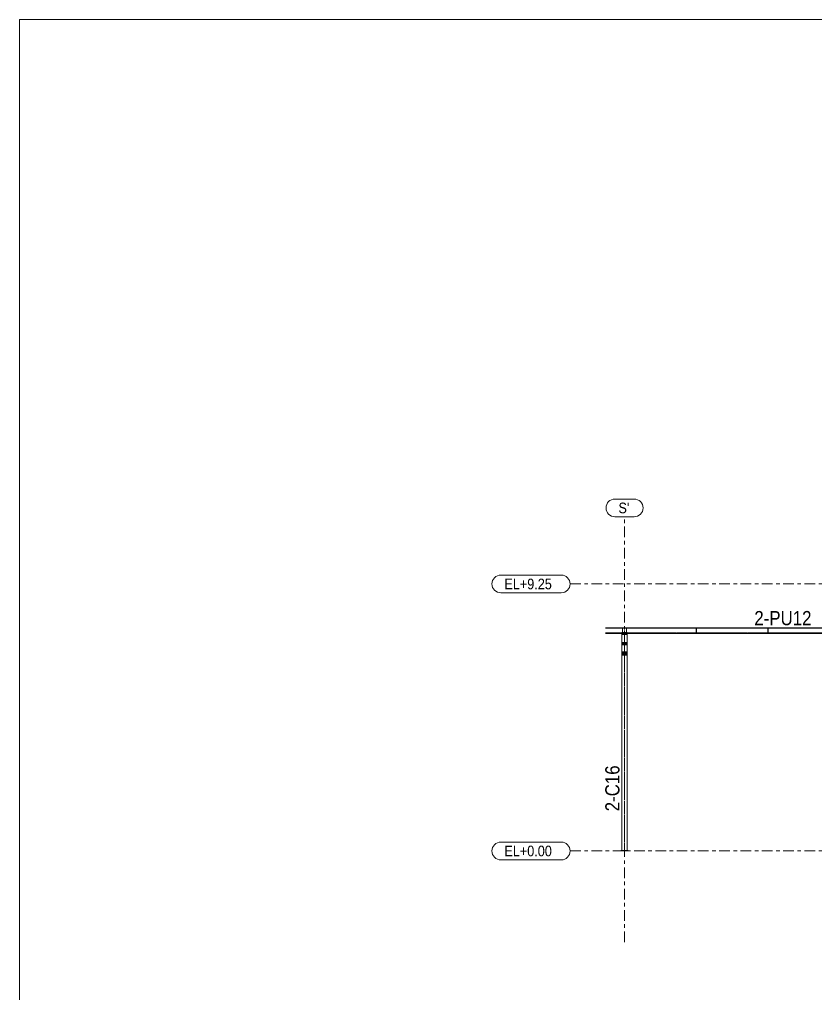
# Model space of a CAD drawing. Header units: millimetres. Extents: x -38 to 785, y -178 to 396.
# Drawn here: x -35.2 to 189, y 121.9 to 396.2 of the extents above; entities that cross this region are included whole.
import ezdxf

# ---------------------------------------------------------------- set-up
doc = ezdxf.new("R2010")
doc.units = ezdxf.units.MM
for name, pattern in [('XKITLINE00', [0]), ('XKITLINE02', [4, 2, -2]), ('XKITLINE03', [6, 3, -1, 1, -1])]:
    doc.linetypes.add(name, pattern=pattern)
for name, color, linetype, lineweight in [('DrawingSheet', 5, 'Continuous', 0), ('Part', 2, 'Continuous', 0), ('PartMark', 7, 'Continuous', 0), ('S-grid', 1, 'Continuous', 0)]:
    doc.layers.add(name, color=color, linetype=linetype, lineweight=lineweight)
doc.styles.add('ARIAL', font='ARIAL.TTF')

# ---------------------------------------------------------------- blocks, each defined once
blk = doc.blocks.new('*A114')
at = {"layer": 'Part'}
blk.add_hatch(color=3, dxfattribs=at).paths.add_polyline_path([(135.25, 220.6), (135.25, 218.08), (135.95, 218.08), (135.95, 217.98), (134.49, 217.98), (134.49, 218.08), (135.19, 218.08), (135.19, 220.6)], flags=17)
blk = doc.blocks.new('*A115')
at = {"layer": 'Part'}
blk.add_hatch(color=3, dxfattribs=at).paths.add_polyline_path([(134.49, 223.44), (134.49, 223.53), (135.95, 223.53), (135.95, 223.44), (135.25, 223.44), (135.25, 220.69), (135.95, 220.69), (135.95, 220.6), (134.49, 220.6), (134.49, 220.69), (135.19, 220.69), (135.19, 223.44)], flags=17)
blk = doc.blocks.new('*A116')
at = {"layer": 'Part'}
blk.add_hatch(color=3, dxfattribs=at).paths.add_polyline_path([(155.43, 224.22), (155.46, 224.21), (155.48, 224.18), (155.47, 224.14), (155.44, 224.12), (155.4, 224.13), (155.38, 224.17), (155.39, 224.21)], flags=17)
blk = doc.blocks.new('*A117')
at = {"layer": 'Part'}
blk.add_hatch(color=3, dxfattribs=at).paths.add_polyline_path([(175.63, 224.22), (175.67, 224.21), (175.69, 224.18), (175.68, 224.14), (175.65, 224.12), (175.61, 224.13), (175.59, 224.17), (175.6, 224.21)], flags=17)
blk = doc.blocks.new('*A171')
at = {"layer": 'DrawingSheet', "color": 5, "linetype": 'XKITLINE00', "lineweight": 0}
for p, q in [((784.85, 396.22), (-35.15, 396.22)), ((-35.15, 396.22), (-35.15, -177.78))]:
    blk.add_line(p, q, dxfattribs=at)
blk = doc.blocks.new('*A581')
at = {"layer": 'S-grid', "color": 1, "linetype": 'XKITLINE03', "lineweight": 0}
blk.add_line((119.9, 237.22), (588.2, 237.22), dxfattribs=at)
at = {"layer": 'S-grid', "color": 3, "style": 'ARIAL', "width": 0.85}
blk.add_text('EL+9.25', height=3, dxfattribs=at).set_placement((101.38, 235.72))
blk = doc.blocks.new('*A582')
at = {"layer": 'S-grid', "color": 1, "linetype": 'XKITLINE03', "lineweight": 0}
blk.add_line((119.9, 162.01), (588.2, 162.01), dxfattribs=at)
at = {"layer": 'S-grid', "color": 3, "style": 'ARIAL', "width": 0.85}
blk.add_text('EL+0.00', height=3, dxfattribs=at).set_placement((101.38, 160.51))
blk = doc.blocks.new('*A628')
at = {"layer": 'S-grid', "color": 1, "linetype": 'XKITLINE03', "lineweight": 0}
blk.add_line((135.22, 136.37), (135.22, 256.14), dxfattribs=at)
at = {"layer": 'S-grid', "color": 3, "style": 'ARIAL', "width": 0.85}
blk.add_text("S'", height=3, dxfattribs=at).set_placement((133.51, 257.14))
blk = doc.blocks.new('*A673')
at = {"layer": 'S-grid', "color": 1, "linetype": 'XKITLINE03', "lineweight": 0}
blk.add_line((119.9, 237.22), (151.31, 237.22), dxfattribs=at)
at = {"layer": 'S-grid', "color": 3, "style": 'ARIAL', "width": 0.85}
blk.add_text('EL+9.25', height=3, dxfattribs=at).set_placement((101.38, 235.72))
blk = doc.blocks.new('*A674')
at = {"layer": 'S-grid', "color": 1, "linetype": 'XKITLINE03', "lineweight": 0}
blk.add_line((119.9, 162.01), (151.31, 162.01), dxfattribs=at)
at = {"layer": 'S-grid', "color": 3, "style": 'ARIAL', "width": 0.85}
blk.add_text('EL+0.00', height=3, dxfattribs=at).set_placement((101.38, 160.51))
blk = doc.blocks.new('*A675')
at = {"layer": 'S-grid', "color": 1, "linetype": 'XKITLINE00', "lineweight": 0}
for p, q in [((100.38, 164.51), (117.4, 164.51)), ((100.38, 159.51), (117.4, 159.51))]:
    blk.add_line(p, q, dxfattribs=at)
for centre, start, end in [((100.38, 162.01), 90, 270), ((117.4, 162.01), 270, 90)]:
    blk.add_arc(centre, 2.5, start, end, dxfattribs=at)
blk = doc.blocks.new('*A677')
at = {"layer": 'Part', "color": 7, "linetype": 'XKITLINE02', "lineweight": 0}
for p, q in [((135.95, 223.05), (134.49, 223.05)), ((134.49, 223.05), (134.49, 222.82)), ((134.49, 222.96), (135.19, 222.96)), ((135.19, 222.96), (135.19, 220.08)), ((135.25, 220.08), (135.25, 222.96)), ((135.25, 222.96), (135.95, 222.96)), ((135.95, 222.82), (135.95, 223.05)), ((135.19, 220.21), (134.49, 220.21)), ((134.49, 220.21), (134.49, 219.98)), ((134.49, 220.12), (135.95, 220.12)), ((135.25, 220.21), (135.95, 220.21)), ((135.95, 219.98), (135.95, 220.21))]:
    blk.add_line(p, q, dxfattribs=at)
blk = doc.blocks.new('*A678')
at = {"layer": 'Part', "color": 7, "linetype": 'XKITLINE02', "lineweight": 0}
for p, q in [((134.49, 223.29), (134.49, 217.48)), ((135.95, 223.29), (134.49, 223.29)), ((135.19, 223.28), (134.49, 223.28)), ((134.49, 223), (135.19, 223)), ((134.49, 222.99), (135.95, 222.99)), ((135.19, 162.18), (135.19, 223.28)), ((135.25, 223.28), (135.25, 162.18)), ((135.25, 223.28), (135.95, 223.28)), ((135.25, 223), (135.95, 223)), ((135.95, 223.29), (135.95, 217.48)), ((135.95, 162.18), (134.49, 162.18))]:
    blk.add_line(p, q, dxfattribs=at)
at = {"layer": 'Part', "color": 2, "linetype": 'XKITLINE00', "lineweight": 0}
for p, q in [((134.49, 162.18), (134.49, 217.48)), ((135.95, 217.48), (135.95, 162.18))]:
    blk.add_line(p, q, dxfattribs=at)
blk = doc.blocks.new('*A679')
at = {"layer": 'Part', "color": 2, "linetype": 'XKITLINE00', "lineweight": 0}
for p, q in [((134.22, 162.18), (136.22, 162.18)), ((134.22, 162.18), (134.22, 162.01)), ((136.22, 162.01), (134.22, 162.01)), ((136.22, 162.18), (136.22, 162.01))]:
    blk.add_line(p, q, dxfattribs=at)
blk = doc.blocks.new('*A680')
at = {"layer": 'Part', "color": 2, "linetype": 'XKITLINE00', "lineweight": 0}
for p, q in [((135.19, 220.6), (135.19, 218.08)), ((135.19, 220.6), (135.25, 220.6)), ((135.25, 220.6), (135.25, 218.08)), ((134.49, 218.08), (135.19, 218.08)), ((134.49, 218.08), (134.49, 217.63)), ((134.49, 217.98), (135.95, 217.98)), ((134.49, 217.63), (135.95, 217.63)), ((135.25, 218.08), (135.95, 218.08)), ((135.95, 217.98), (135.95, 218.08)), ((135.95, 217.98), (135.95, 217.63))]:
    blk.add_line(p, q, dxfattribs=at)
at = {"layer": 'Part', "color": 7, "linetype": 'XKITLINE02', "lineweight": 0}
for p, q in [((135.19, 220.48), (135.25, 220.48)), ((135.19, 220.34), (135.25, 220.34)), ((134.49, 217.73), (135.19, 217.73)), ((135.19, 217.73), (135.19, 218.08)), ((135.25, 218.08), (135.25, 217.73)), ((135.25, 217.73), (135.95, 217.73))]:
    blk.add_line(p, q, dxfattribs=at)
blk = doc.blocks.new('*A681')
at = {"layer": 'Part', "color": 2, "linetype": 'XKITLINE00', "lineweight": 0}
for p, q in [((134.49, 223.3), (134.49, 223.53)), ((134.49, 223.53), (135.95, 223.53)), ((134.49, 223.44), (135.19, 223.44)), ((134.49, 223.3), (135.19, 223.3)), ((135.19, 223.44), (135.19, 220.69)), ((135.25, 223.44), (135.25, 220.69)), ((135.25, 223.44), (135.95, 223.44)), ((135.25, 223.3), (135.95, 223.3)), ((135.95, 223.53), (135.95, 223.44)), ((135.95, 223.44), (135.95, 223.3)), ((134.49, 220.46), (134.49, 220.69)), ((134.49, 220.69), (135.19, 220.69)), ((135.95, 220.6), (134.49, 220.6)), ((135.19, 220.46), (134.49, 220.46)), ((135.25, 220.69), (135.95, 220.69)), ((135.95, 220.46), (135.25, 220.46)), ((135.95, 220.69), (135.95, 220.6)), ((135.95, 220.6), (135.95, 220.46))]:
    blk.add_line(p, q, dxfattribs=at)
at = {"layer": 'Part', "color": 7, "linetype": 'XKITLINE02', "lineweight": 0}
for p, q in [((134.49, 223.4), (135.95, 223.4)), ((134.49, 220.56), (135.19, 220.56)), ((135.19, 220.69), (135.19, 220.56)), ((135.25, 220.46), (135.19, 220.46)), ((135.25, 220.56), (135.25, 220.69)), ((135.95, 220.56), (135.25, 220.56))]:
    blk.add_line(p, q, dxfattribs=at)
blk = doc.blocks.new('*A682')
at = {"layer": 'Part', "color": 7, "linetype": 'XKITLINE02', "lineweight": 0}
for p, q in [((134.53, 217.27), (134.53, 217.36)), ((134.53, 217.36), (135.19, 217.36)), ((135.19, 217.27), (134.53, 217.27)), ((135.07, 217.36), (135.07, 217.27)), ((135.19, 217.36), (135.19, 217.27))]:
    blk.add_line(p, q, dxfattribs=at)
blk = doc.blocks.new('*A683')
at = {"layer": 'Part', "color": 2, "linetype": 'XKITLINE00', "lineweight": 0}
for p, q in [((134.68, 223.53), (134.68, 224.76)), ((134.68, 224.76), (135.77, 224.76)), ((135.77, 224.76), (135.77, 223.53))]:
    blk.add_line(p, q, dxfattribs=at)
at = {"layer": 'Part', "color": 7, "linetype": 'XKITLINE02', "lineweight": 0}
for p, q in [((134.68, 224.76), (135.77, 224.76)), ((134.68, 223.53), (134.68, 223.27)), ((134.68, 223.27), (135.77, 223.27)), ((135.77, 223.27), (134.68, 223.27)), ((134.68, 223.27), (134.68, 223.27)), ((135.77, 223.53), (135.77, 223.27)), ((135.77, 223.27), (135.77, 223.27))]:
    blk.add_line(p, q, dxfattribs=at)
blk = doc.blocks.new('*A684')
at = {"layer": 'Part', "color": 2, "linetype": 'XKITLINE00', "lineweight": 0}
for p, q in [((135.2, 224.1), (135.2, 223.53)), ((135.2, 224.1), (135.24, 224.1)), ((135.24, 224.1), (135.24, 223.53))]:
    blk.add_line(p, q, dxfattribs=at)
at = {"layer": 'Part', "color": 7, "linetype": 'XKITLINE02', "lineweight": 0}
for p, q in [((135.2, 223.53), (135.2, 223.27)), ((135.2, 223.36), (135.24, 223.36)), ((135.2, 223.27), (135.24, 223.27)), ((135.24, 223.53), (135.24, 223.27))]:
    blk.add_line(p, q, dxfattribs=at)
blk = doc.blocks.new('*A685')
at = {"layer": 'Part', "color": 7, "linetype": 'XKITLINE02', "lineweight": 0}
for p, q in [((134.49, 223.38), (134.49, 222.99)), ((135.95, 223.38), (134.49, 223.38)), ((135.95, 223.29), (134.49, 223.29)), ((134.49, 223.07), (135.95, 223.07)), ((134.49, 222.99), (135.95, 222.99)), ((135.95, 222.99), (135.95, 223.38))]:
    blk.add_line(p, q, dxfattribs=at)
blk = doc.blocks.new('*A686')
at = {"layer": 'Part', "color": 7, "linetype": 'XKITLINE02', "lineweight": 0}
for p, q in [((134.47, 223.13), (134.47, 217.48)), ((135.97, 223.13), (134.47, 223.13)), ((135.97, 217.48), (135.97, 223.13)), ((135.95, 217.13), (134.49, 217.13))]:
    blk.add_line(p, q, dxfattribs=at)
at = {"layer": 'Part', "color": 2, "linetype": 'XKITLINE00', "lineweight": 0}
for p, q in [((134.47, 217.13), (134.47, 217.48)), ((134.49, 217.13), (134.47, 217.13)), ((135.97, 217.13), (135.95, 217.13)), ((135.97, 217.48), (135.97, 217.13))]:
    blk.add_line(p, q, dxfattribs=at)
blk = doc.blocks.new('*A687')
at = {"layer": 'Part', "color": 7, "linetype": 'XKITLINE02', "lineweight": 0}
for p, q in [((135.25, 217.36), (135.92, 217.36)), ((135.25, 217.27), (135.25, 217.36)), ((135.92, 217.27), (135.25, 217.27)), ((135.38, 217.36), (135.38, 217.27)), ((135.92, 217.36), (135.92, 217.27))]:
    blk.add_line(p, q, dxfattribs=at)
blk = doc.blocks.new('*A688')
at = {"layer": 'Part', "color": 2, "linetype": 'XKITLINE00', "lineweight": 0}
for p, q in [((134.47, 217.48), (134.47, 223.48)), ((134.49, 223.48), (134.47, 223.48)), ((135.97, 223.48), (135.95, 223.48)), ((135.97, 223.48), (135.97, 217.48)), ((135.97, 217.48), (134.47, 217.48))]:
    blk.add_line(p, q, dxfattribs=at)
at = {"layer": 'Part', "color": 7, "linetype": 'XKITLINE02', "lineweight": 0}
blk.add_line((135.95, 223.48), (134.49, 223.48), dxfattribs=at)
blk = doc.blocks.new('*A689')
at = {"layer": 'Part', "color": 7, "linetype": 'XKITLINE02', "lineweight": 0}
for p, q in [((135.19, 217.38), (135.19, 220.11)), ((135.19, 220.11), (135.25, 220.11)), ((135.19, 220), (135.25, 220)), ((135.25, 220.11), (135.25, 217.38)), ((134.49, 217.45), (134.49, 217.28)), ((134.49, 217.38), (135.19, 217.38)), ((135.95, 217.28), (134.49, 217.28)), ((135.25, 217.38), (135.95, 217.38)), ((135.95, 217.45), (135.95, 217.28))]:
    blk.add_line(p, q, dxfattribs=at)
blk = doc.blocks.new('*A692')
at = {"layer": 'Part', "color": 2, "linetype": 'XKITLINE00', "lineweight": 0}
for p, q in [((129.9, 224.9), (197.79, 224.9)), ((129.9, 224.78), (197.79, 224.78)), ((129.9, 224.77), (197.79, 224.77)), ((134.47, 223.35), (129.9, 223.35)), ((134.47, 223.31), (129.9, 223.31)), ((195.1, 223.35), (135.97, 223.35)), ((195.1, 223.31), (135.97, 223.31)), ((197.79, 223.35), (196.6, 223.35)), ((197.79, 223.31), (196.6, 223.31))]:
    blk.add_line(p, q, dxfattribs=at)
at = {"layer": 'Part', "color": 7, "linetype": 'XKITLINE02', "lineweight": 0}
for p, q in [((129.9, 224.88), (197.79, 224.88)), ((129.9, 224.86), (197.79, 224.86)), ((129.9, 224.84), (197.79, 224.84)), ((129.9, 223.43), (197.79, 223.43)), ((197.79, 223.43), (129.9, 223.43)), ((129.9, 223.36), (197.79, 223.36)), ((197.79, 223.32), (129.9, 223.32)), ((135.97, 223.35), (134.47, 223.35)), ((135.97, 223.31), (134.47, 223.31)), ((196.6, 223.35), (195.1, 223.35)), ((196.6, 223.31), (195.1, 223.31))]:
    blk.add_line(p, q, dxfattribs=at)
blk = doc.blocks.new('*A695')
at = {"layer": 'Part', "color": 2, "linetype": 'XKITLINE00', "lineweight": 0}
for p, q in [((155.39, 224.21), (155.38, 224.17)), ((155.38, 224.17), (155.38, 223.73)), ((155.38, 224.17), (155.4, 224.13)), ((155.43, 224.22), (155.39, 224.21)), ((155.4, 224.13), (155.44, 224.12)), ((155.46, 224.21), (155.43, 224.22)), ((155.44, 224.12), (155.47, 224.14)), ((155.48, 224.18), (155.46, 224.21)), ((155.47, 224.14), (155.48, 224.18)), ((155.48, 224.18), (155.48, 223.74))]:
    blk.add_line(p, q, dxfattribs=at)
at = {"layer": 'Part', "color": 7, "linetype": 'XKITLINE02', "lineweight": 0}
for p, q in [((155.38, 223.73), (155.38, 223.65)), ((155.38, 223.65), (155.39, 223.69)), ((155.4, 223.62), (155.38, 223.65)), ((155.39, 223.69), (155.43, 223.71)), ((155.44, 223.61), (155.4, 223.62)), ((155.43, 223.71), (155.46, 223.7)), ((155.47, 223.63), (155.44, 223.61)), ((155.46, 223.7), (155.48, 223.66)), ((155.48, 223.66), (155.47, 223.63)), ((155.48, 223.74), (155.48, 223.66))]:
    blk.add_line(p, q, dxfattribs=at)
blk = doc.blocks.new('*A696')
at = {"layer": 'Part', "color": 2, "linetype": 'XKITLINE00', "lineweight": 0}
for p, q in [((155.39, 224.58), (155.38, 224.54)), ((155.38, 224.54), (155.38, 224.47)), ((155.38, 224.54), (155.4, 224.51)), ((155.43, 224.6), (155.39, 224.58)), ((155.4, 224.51), (155.44, 224.5)), ((155.46, 224.59), (155.43, 224.6)), ((155.44, 224.5), (155.47, 224.52)), ((155.48, 224.56), (155.46, 224.59)), ((155.47, 224.52), (155.48, 224.56)), ((155.48, 224.56), (155.48, 224.48))]:
    blk.add_line(p, q, dxfattribs=at)
at = {"layer": 'Part', "color": 7, "linetype": 'XKITLINE02', "lineweight": 0}
for p, q in [((155.38, 224.47), (155.38, 223.9)), ((155.48, 224.48), (155.48, 223.91))]:
    blk.add_line(p, q, dxfattribs=at)
blk = doc.blocks.new('*A697')
at = {"layer": 'Part', "color": 2, "linetype": 'XKITLINE00', "lineweight": 0}
for p, q in [((175.6, 224.21), (175.59, 224.17)), ((175.59, 224.17), (175.59, 223.73)), ((175.59, 224.17), (175.61, 224.13)), ((175.63, 224.22), (175.6, 224.21)), ((175.61, 224.13), (175.65, 224.12)), ((175.67, 224.21), (175.63, 224.22)), ((175.65, 224.12), (175.68, 224.14)), ((175.69, 224.18), (175.67, 224.21)), ((175.68, 224.14), (175.69, 224.18)), ((175.69, 224.18), (175.69, 223.74))]:
    blk.add_line(p, q, dxfattribs=at)
at = {"layer": 'Part', "color": 7, "linetype": 'XKITLINE02', "lineweight": 0}
for p, q in [((175.59, 223.73), (175.59, 223.65)), ((175.59, 223.65), (175.6, 223.69)), ((175.61, 223.62), (175.59, 223.65)), ((175.6, 223.69), (175.63, 223.71)), ((175.65, 223.61), (175.61, 223.62)), ((175.63, 223.71), (175.67, 223.7)), ((175.68, 223.63), (175.65, 223.61)), ((175.67, 223.7), (175.69, 223.66)), ((175.69, 223.66), (175.68, 223.63)), ((175.69, 223.74), (175.69, 223.66))]:
    blk.add_line(p, q, dxfattribs=at)
blk = doc.blocks.new('*A698')
at = {"layer": 'Part', "color": 2, "linetype": 'XKITLINE00', "lineweight": 0}
for p, q in [((175.6, 224.58), (175.59, 224.54)), ((175.59, 224.54), (175.59, 224.47)), ((175.59, 224.54), (175.61, 224.51)), ((175.63, 224.6), (175.6, 224.58)), ((175.61, 224.51), (175.65, 224.5)), ((175.67, 224.59), (175.63, 224.6)), ((175.65, 224.5), (175.68, 224.52)), ((175.69, 224.56), (175.67, 224.59)), ((175.68, 224.52), (175.69, 224.56)), ((175.69, 224.56), (175.69, 224.48))]:
    blk.add_line(p, q, dxfattribs=at)
at = {"layer": 'Part', "color": 7, "linetype": 'XKITLINE02', "lineweight": 0}
for p, q in [((175.59, 224.47), (175.59, 223.9)), ((175.69, 224.48), (175.69, 223.91))]:
    blk.add_line(p, q, dxfattribs=at)
blk = doc.blocks.new('*A711')
at = {"layer": 'S-grid', "color": 1, "linetype": 'XKITLINE00', "lineweight": 0}
for p, q in [((100.38, 164.51), (117.4, 164.51)), ((100.38, 159.51), (117.4, 159.51))]:
    blk.add_line(p, q, dxfattribs=at)
for centre, start, end in [((100.38, 162.01), 90, 270), ((117.4, 162.01), 270, 90)]:
    blk.add_arc(centre, 2.5, start, end, dxfattribs=at)
blk = doc.blocks.new('*A712')
at = {"layer": 'S-grid', "color": 1, "linetype": 'XKITLINE00', "lineweight": 0}
for p, q in [((100.38, 239.72), (117.4, 239.72)), ((100.38, 234.72), (117.4, 234.72))]:
    blk.add_line(p, q, dxfattribs=at)
for centre, start, end in [((100.38, 237.22), 90, 270), ((117.4, 237.22), 270, 90)]:
    blk.add_arc(centre, 2.5, start, end, dxfattribs=at)
blk = doc.blocks.new('*A713')
at = {"layer": 'S-grid', "color": 1, "linetype": 'XKITLINE00', "lineweight": 0}
for p, q in [((100.38, 239.72), (117.4, 239.72)), ((100.38, 234.72), (117.4, 234.72))]:
    blk.add_line(p, q, dxfattribs=at)
for centre, start, end in [((100.38, 237.22), 90, 270), ((117.4, 237.22), 270, 90)]:
    blk.add_arc(centre, 2.5, start, end, dxfattribs=at)
blk = doc.blocks.new('*A715')
at = {"layer": 'S-grid', "color": 1, "linetype": 'XKITLINE00', "lineweight": 0}
for p, q in [((132.51, 261.14), (137.94, 261.14)), ((132.51, 256.14), (137.94, 256.14))]:
    blk.add_line(p, q, dxfattribs=at)
for centre, start, end in [((132.51, 258.64), 90, 270), ((137.94, 258.64), 270, 90)]:
    blk.add_arc(centre, 2.5, start, end, dxfattribs=at)
blk = doc.blocks.new('*A948')
at = {"layer": 'PartMark', "color": 3, "style": 'ARIAL', "width": 0.85}
blk.add_text('2-C16', height=4, rotation=90.0002, dxfattribs=at).set_placement((133.79, 173.18))
blk = doc.blocks.new('*A950')
at = {"layer": 'PartMark', "color": 3, "style": 'ARIAL', "width": 0.85}
blk.add_text('2-PU12', height=4, dxfattribs=at).set_placement((171.76, 225.6))

msp = doc.modelspace()

# ---------------------------------------------------------------- block references
at = {"lineweight": 0}
for name in ['*A171', '*A715', '*A628', '*A712', '*A713', '*A581', '*A673', '*A950', '*A692', '*A688', '*A686', '*A115', '*A681', '*A685', '*A678', '*A677', '*A683', '*A684', '*A696', '*A116', '*A695', '*A698', '*A117', '*A697', '*A114', '*A680', '*A689', '*A682', '*A687', '*A948', '*A675', '*A711', '*A582', '*A674', '*A679']:
    msp.add_blockref(name, (0, 0), dxfattribs=at)

doc.saveas('drawing.dxf')
